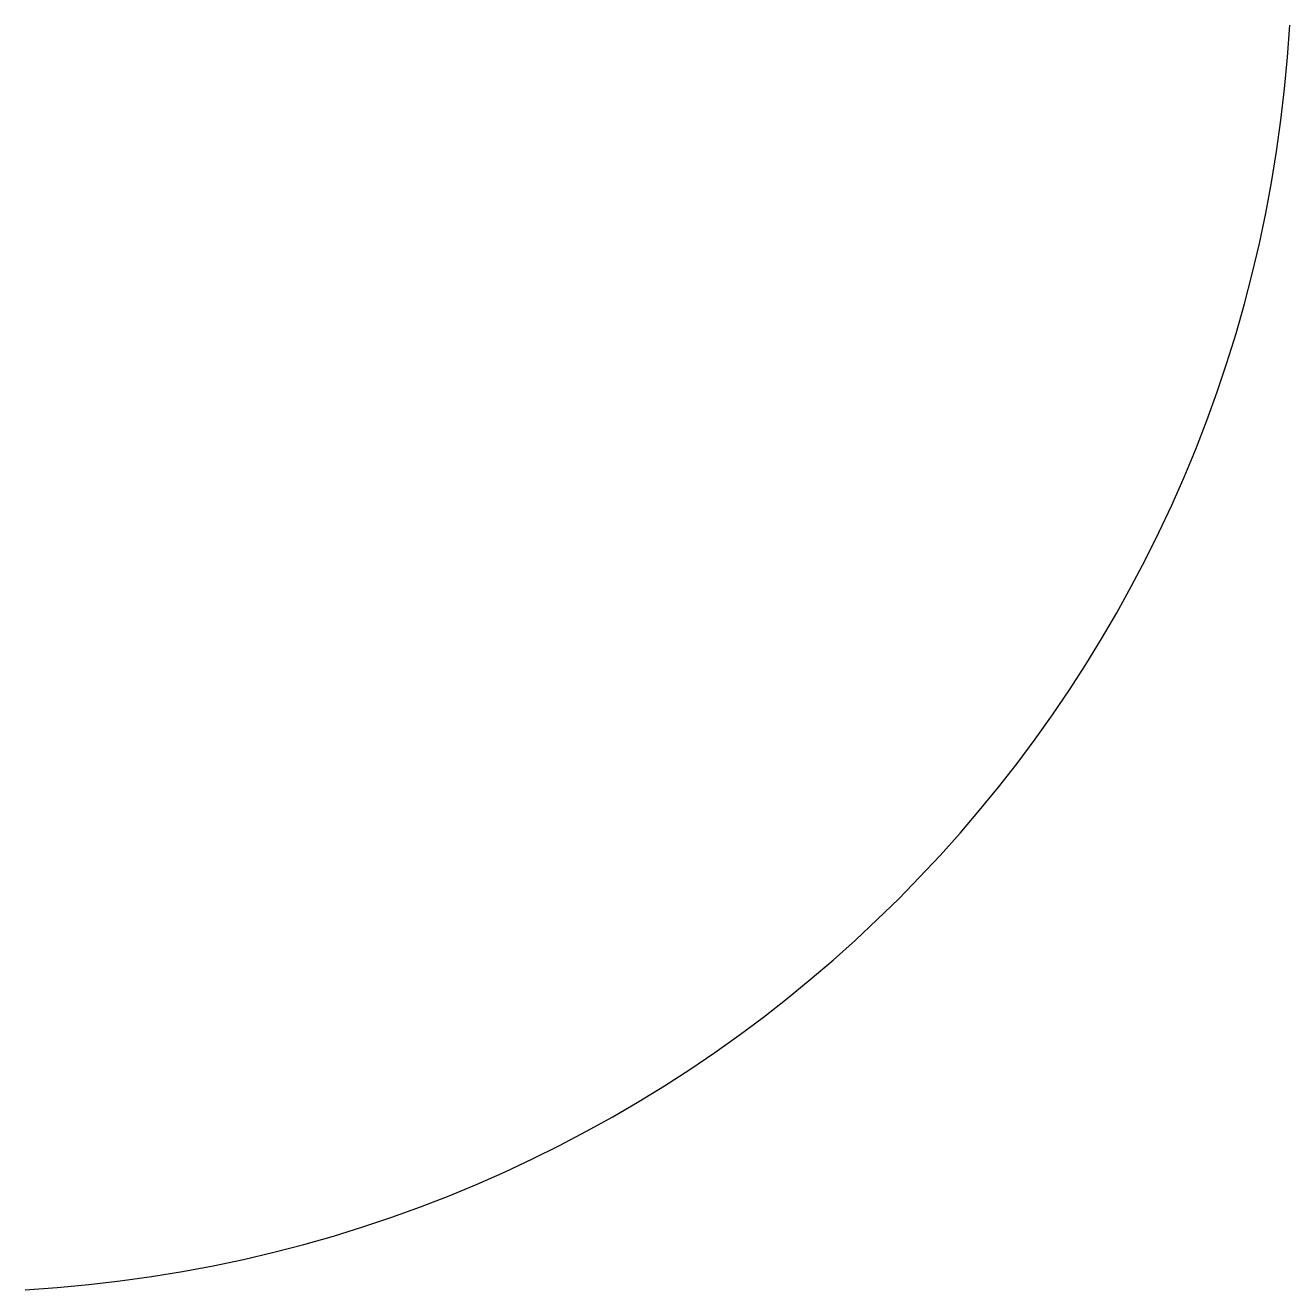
# Model space of a CAD drawing. Header units: metres. Extents: x 0 to 5, y 0 to 5.
import ezdxf

# ---------------------------------------------------------------- set-up
doc = ezdxf.new("R2010")
doc.units = ezdxf.units.M

msp = doc.modelspace()

# ---------------------------------------------------------------- linework, layer by layer
msp.add_arc((-0.2995, 5.2995), 5.3079, 273.2344, 356.7656)

doc.saveas('drawing.dxf')
